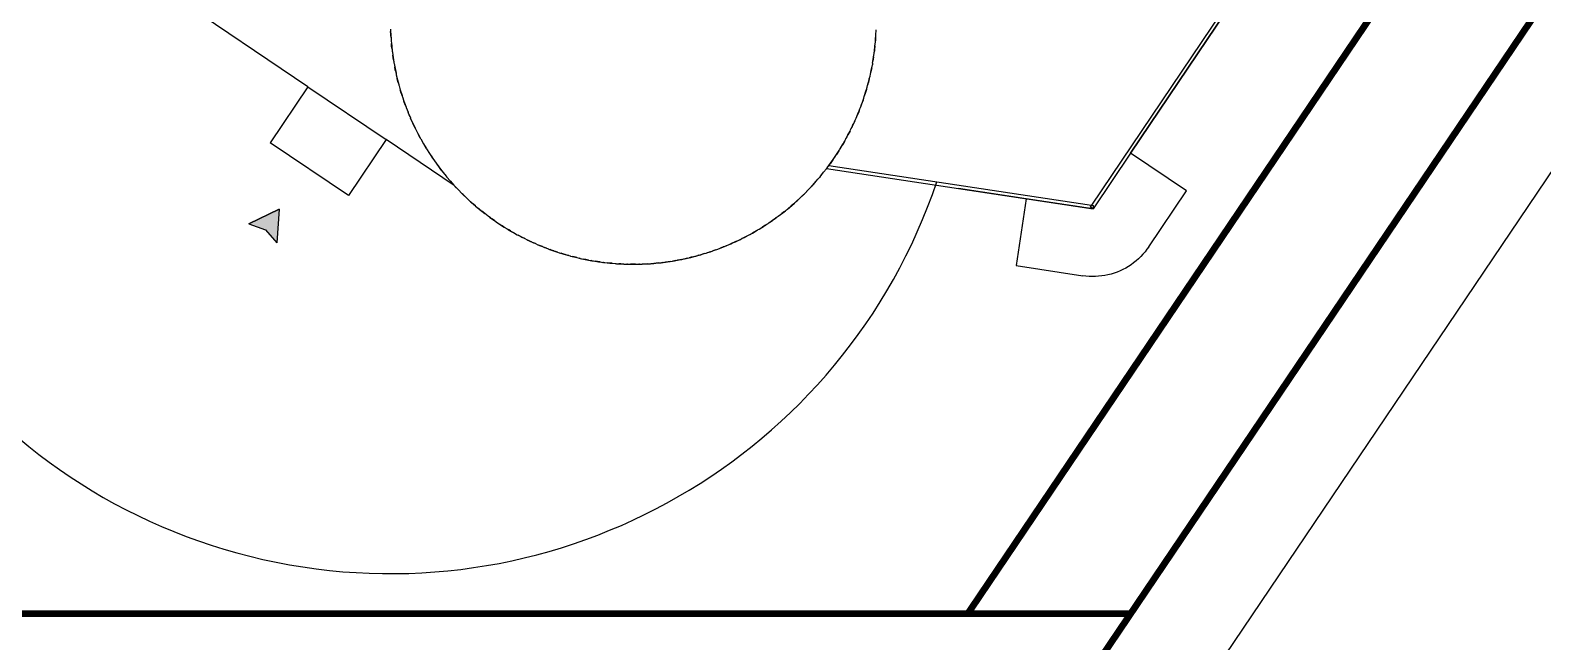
# Model space of a CAD drawing. Header units: millimetres. Extents: x -1966 to 205283, y -140015 to 7000.
# Drawn here: x 117997 to 140410, y -127000 to -117940 of the extents above; entities that cross this region are included whole.
import ezdxf

# ---------------------------------------------------------------- set-up
doc = ezdxf.new("R2010")
doc.units = ezdxf.units.MM
doc.header["$LTSCALE"] = 1000
doc.linetypes.add('DASH', pattern=[0.35, 0.25, -0.1])
doc.linetypes.add('DOTE', pattern=[2.42, 2, -0.2, 0.02, -0.2])
doc.layers.add('总平', color=7, linetype='Continuous')

msp = doc.modelspace()

# ---------------------------------------------------------------- hatches: boundary and pattern name
at = {"layer": '总平'}
h = msp.add_hatch(color=256, dxfattribs=at)
h.dxf.hatch_style = 1
h.paths.add_polyline_path([(121483, -120895), (121652.8, -121090.3), (121687.7, -120591.6), (121238.3, -120810.7)])

# ---------------------------------------------------------------- linework, layer by layer
msp.add_line((118386.4, -126582.6), (122707.3, -126582.6))
at = {"color": 1, "linetype": 'DOTE', "const_width": 100}
msp.add_lwpolyline([(162833.9, -84325.9), (125303.3, -139914.6)], dxfattribs=at)
for points in [[(164643.8, -84325.9), (127113.1, -139914.6)], [(134304.3, -126582.6), (144337.2, -111722.4)], [(101644.3, -126582.6), (134304.3, -126582.6)]]:
    msp.add_lwpolyline(points)
at = {"color": 1, "linetype": 'DASH', "ltscale": 3, "const_width": 100}
msp.add_lwpolyline([(134304.3, -126582.6), (103588.6, -126582.6), (124879.9, -93446.7), (144337.2, -111722.4)], close=True, dxfattribs=at)
msp.add_lwpolyline([(131891.2, -126582.6), (142860.5, -110335.4)], dxfattribs=at)
msp.add_arc((123331.5, -117435.2), 8555.4, 175.95447, 341.25837)
at = {"layer": '总平'}
for p, q in [((134302.2, -119759.4), (137041, -115698.9)), ((136636.1, -116209.8), (133722.4, -120529.6)), ((136705.5, -116196.3), (134302.2, -119759.4)), ((122111.6, -118776.7), (119173.5, -116794.9)), ((123335.8, -117924.7), (123337.8, -117960.4)), ((123338.7, -117993.2), (123337.8, -117960.4)), ((123337.8, -117960.4), (123340, -117999.3)), ((123341.5, -118030.1), (123338.7, -117993.2)), ((123340, -117999.3), (123341.5, -118030.1)), ((123340, -117999.3), (123344.7, -118082.2)), ((123341.5, -118030.1), (123343.5, -118070.1)), ((123343.5, -118070.1), (123344.7, -118082.2)), ((123344.7, -118082.2), (123345.4, -118094.5)), ((123345.4, -118094.5), (123349.6, -118135)), ((130514.4, -118172.9), (130520.8, -118115.3)), ((130520.8, -118115.3), (130521.8, -118099.3)), ((130523.5, -118082), (130521.8, -118099.3)), ((130521.8, -118099.3), (130522.5, -118086.8)), ((130522.5, -118086.8), (130527.6, -118005.1)), ((130522.5, -118086.8), (130524.1, -118069.9)), ((130524.1, -118069.9), (130523.5, -118082)), ((130524.1, -118069.9), (130525.2, -118058.7)), ((130525.2, -118058.7), (130527.6, -118005.1)), ((130527.6, -118005.1), (130527.7, -118002.7)), ((130527.7, -118002.7), (130531.3, -117945.5)), ((130531.3, -117945.5), (130531.4, -117934.8)), ((123352.4, -118171.9), (123349.6, -118135)), ((123349.6, -118135), (123353.2, -118169.6)), ((123356.6, -118205), (123352.4, -118171.9)), ((123353.2, -118169.6), (123356.6, -118205)), ((123353.2, -118169.6), (123361.7, -118252.1)), ((123356.6, -118205), (123360.1, -118240.7)), ((123360.1, -118240.7), (123361.7, -118252.1)), ((123361.7, -118252.1), (123362.9, -118263.7)), ((123362.9, -118263.7), (123369.8, -118308.8)), ((123375, -118349.7), (123369.8, -118308.8)), ((123369.8, -118308.8), (123374.4, -118339)), ((123374.4, -118339), (123380.2, -118378.8)), ((123374.4, -118339), (123386.8, -118420.9)), ((130494.3, -118334.6), (130485.2, -118397.7)), ((130493.1, -118342.3), (130494.3, -118334.6)), ((130494.3, -118334.6), (130502.2, -118284.3)), ((130502.2, -118284.3), (130504.5, -118263.2)), ((130507.8, -118240.3), (130504.5, -118263.2)), ((130504.5, -118263.2), (130505.3, -118256.6)), ((130505.3, -118256.6), (130514.4, -118172.9)), ((130505.3, -118256.6), (130508.4, -118234.6)), ((130508.4, -118234.6), (130507.8, -118240.3)), ((130508.4, -118234.6), (130509.1, -118229.3)), ((130514.4, -118172.9), (130509.1, -118229.3)), ((123380.2, -118378.8), (123375, -118349.7)), ((123380.2, -118378.8), (123384.7, -118410.2)), ((123384.7, -118410.2), (123386.8, -118420.9)), ((123386.8, -118420.9), (123388.5, -118431.8)), ((123388.5, -118431.8), (123398.4, -118481.6)), ((123406.4, -118526.1), (123398.4, -118481.6)), ((123398.4, -118481.6), (123403.6, -118507.3)), ((123403.6, -118507.3), (123412.2, -118551.3)), ((123403.6, -118507.3), (123419.9, -118588.4)), ((123412.2, -118551.3), (123406.4, -118526.1)), ((123412.2, -118551.3), (123417.4, -118578.4)), ((130446.7, -118592.8), (130463.7, -118510.4)), ((130452.9, -118567.3), (130454.1, -118560.8)), ((130454.1, -118560.8), (130463.7, -118510.4)), ((130455.7, -118553.9), (130454.1, -118560.8)), ((130466.2, -118498.4), (130455.7, -118553.9)), ((130463.7, -118510.4), (130466.2, -118498.4)), ((130466.2, -118498.4), (130475.7, -118452.3)), ((130480, -118425.4), (130475.7, -118452.3)), ((130480, -118425.4), (130493.1, -118342.3)), ((130480, -118425.4), (130485, -118399)), ((130485, -118399), (130485.1, -118398.4)), ((130485.2, -118397.7), (130485.1, -118398.4)), ((130485.2, -118397.7), (130493.1, -118342.3)), ((122111.6, -118776.7), (121552.5, -119605.7)), ((122111.6, -118776.7), (123272.3, -119559.6)), ((122111.6, -118776.7), (123272.3, -119559.6)), ((123417.4, -118578.4), (123419.9, -118588.4)), ((123419.9, -118588.4), (123421.9, -118598.5)), ((123421.9, -118598.5), (123435.5, -118652.9)), ((123446.5, -118700.8), (123435.5, -118652.9)), ((123435.5, -118652.9), (123440.8, -118674)), ((123440.8, -118674), (123452.5, -118722)), ((123440.8, -118674), (123460.8, -118754.1)), ((123452.5, -118722), (123446.5, -118700.8)), ((123452.5, -118722), (123458.1, -118744.9)), ((123458.1, -118744.9), (123460.8, -118754.1)), ((123460.8, -118754.1), (123463.2, -118763.5)), ((123463.2, -118763.5), (123480.9, -118822.4)), ((130387.9, -118819.9), (130399.1, -118783.5)), ((130399.1, -118783.5), (130405.6, -118758.4)), ((130405.6, -118758.4), (130426.5, -118676.9)), ((130405.6, -118758.4), (130412.7, -118733.8)), ((130412.7, -118733.8), (130415.7, -118721.8)), ((130415.7, -118721.8), (130426.5, -118676.9)), ((130419.3, -118708.7), (130415.7, -118721.8)), ((130430.7, -118660.2), (130419.3, -118708.7)), ((130426.5, -118676.9), (130430.7, -118660.2)), ((130430.7, -118660.2), (130441.3, -118618.8)), ((130441.3, -118618.8), (130446.7, -118592.8)), ((130446.7, -118592.8), (130452.9, -118567.3)), ((123495.3, -118873.2), (123480.9, -118822.4)), ((123480.9, -118822.4), (123485.8, -118838.8)), ((123485.8, -118838.8), (123501.1, -118890.6)), ((123485.8, -118838.8), (123509.6, -118917.7)), ((123501.1, -118890.6), (123495.3, -118873.2)), ((123501.1, -118890.6), (123506.6, -118909.2)), ((123506.6, -118909.2), (123509.6, -118917.7)), ((123509.6, -118917.7), (123512.2, -118926.4)), ((123512.2, -118926.4), (123534.6, -118989.8)), ((123552.5, -119043), (123534.6, -118989.8)), ((123534.6, -118989.8), (123538.7, -119001.3)), ((123538.7, -119001.3), (123557.9, -119056.5)), ((123538.7, -119001.3), (123566, -119078.8)), ((130299.9, -119082.9), (130328.4, -119003.8)), ((130316.7, -119037.7), (130328.4, -119003.8)), ((130337.9, -118977.3), (130326.2, -119012.7)), ((130328.4, -119003.8), (130337.9, -118977.3)), ((130337.9, -118977.3), (130349.2, -118946.1)), ((130349.2, -118946.1), (130356.6, -118922)), ((130356.6, -118922), (130381.3, -118841.5)), ((130356.6, -118922), (130364.7, -118898.3)), ((130364.7, -118898.3), (130369.8, -118880.8)), ((130369.8, -118880.8), (130381.3, -118841.5)), ((130376.1, -118861.7), (130369.8, -118880.8)), ((130387.9, -118819.9), (130376.1, -118861.7)), ((130381.3, -118841.5), (130387.9, -118819.9)), ((123557.9, -119056.5), (123552.5, -119043)), ((123557.9, -119056.5), (123562.9, -119071)), ((123562.9, -119071), (123566, -119078.8)), ((123566, -119078.8), (123568.8, -119086.7)), ((123568.8, -119086.7), (123596.6, -119154.8)), ((123618.2, -119209.7), (123596.6, -119154.8)), ((123596.6, -119154.8), (123599.2, -119161.2)), ((123599.2, -119161.2), (123622.6, -119219.5)), ((123599.2, -119161.2), (123630.1, -119237)), ((123622.6, -119219.5), (123618.2, -119209.7)), ((123622.6, -119219.5), (123626.9, -119230)), ((123626.9, -119230), (123630.1, -119237)), ((130235.7, -119241.1), (130267.9, -119163.4)), ((130235.7, -119241.1), (130245.5, -119219.5)), ((130245.5, -119219.5), (130256.5, -119192)), ((130269.7, -119161.4), (130256.5, -119192)), ((130256.5, -119192), (130267.9, -119163.4)), ((130267.9, -119163.4), (130280.8, -119132.1)), ((130280.8, -119132.1), (130269.7, -119161.4)), ((130280.8, -119132.1), (130291.6, -119106.1)), ((130291.6, -119106.1), (130299.9, -119082.9)), ((130299.9, -119082.9), (130308.9, -119060.3)), ((130308.9, -119060.3), (130316.7, -119037.7)), ((130326.2, -119012.7), (130316.7, -119037.7)), ((123630.1, -119237), (123633, -119244.2)), ((123667.2, -119318), (123633, -119244.2)), ((123692.1, -119373), (123667.2, -119318)), ((123667.2, -119318), (123695.3, -119379.2)), ((123667.2, -119318), (123701.5, -119392)), ((123695.3, -119379.2), (123692.1, -119373)), ((123695.3, -119379.2), (123698.3, -119385.7)), ((123698.3, -119385.7), (123701.5, -119392)), ((123701.5, -119392), (123704.5, -119398.5)), ((123704.5, -119398.5), (123742.6, -119471.5)), ((130137.3, -119450.4), (130114.7, -119492)), ((130124.5, -119473.1), (130145.8, -119432.9)), ((130145.8, -119432.9), (130137.3, -119450.4)), ((130145.8, -119432.9), (130154.1, -119417.1)), ((130154.1, -119417.1), (130164, -119396)), ((130164, -119396), (130199.8, -119319.9)), ((130164, -119396), (130174.6, -119375.5)), ((130174.6, -119375.5), (130189.1, -119343.5)), ((130206.7, -119307.3), (130189.1, -119343.5)), ((130189.1, -119343.5), (130199.8, -119319.9)), ((130199.8, -119319.9), (130216.7, -119284.1)), ((130216.7, -119284.1), (130206.7, -119307.3)), ((130216.7, -119284.1), (130226.5, -119263.2)), ((130226.5, -119263.2), (130235.7, -119241.1)), ((122713.1, -120388.6), (121552.5, -119605.7)), ((123272.3, -119559.6), (122713.1, -120388.6)), ((124278.2, -120238.1), (123272.3, -119559.6)), ((123742.6, -119471.5), (123750.8, -119487.2)), ((123742.6, -119471.5), (123780.2, -119543.5)), ((123774, -119532.4), (123750.8, -119487.2)), ((123750.8, -119487.2), (123775.6, -119535.1)), ((123775.6, -119535.1), (123774, -119532.4)), ((123775.6, -119535.1), (123777, -119537.9)), ((123777, -119537.9), (123780.2, -119543.5)), ((123780.2, -119543.5), (123783.2, -119549.2)), ((123783.2, -119549.2), (123825.3, -119621.3)), ((123825.3, -119621.3), (123862.9, -119686.2)), ((123825.3, -119621.3), (123866.1, -119691)), ((129999.1, -119694.8), (130041.9, -119622.5)), ((129999.1, -119694.8), (130010.9, -119676.4)), ((130010.9, -119676.4), (130033.4, -119637.2)), ((130061.6, -119590.3), (130033.4, -119637.2)), ((130033.4, -119637.2), (130041.9, -119622.5)), ((130041.9, -119622.5), (130068.1, -119578.2)), ((130068.1, -119578.2), (130061.6, -119590.3)), ((130068.1, -119578.2), (130074.5, -119567.4)), ((130074.5, -119567.4), (130085.1, -119547.3)), ((130085.1, -119547.3), (130124.5, -119473.1)), ((130085.1, -119547.3), (130096.3, -119527.9)), ((130096.3, -119527.9), (130114.7, -119492)), ((130114.7, -119492), (130124.5, -119473.1)), ((123862.9, -119686.2), (123863.4, -119686.8)), ((123863.8, -119687.5), (123863.4, -119686.8)), ((123866.1, -119691), (123863.8, -119687.5)), ((123866.1, -119691), (123869, -119696.1)), ((123869, -119696.1), (123915.1, -119767)), ((123915.1, -119767), (123955.8, -119830.2)), ((123915.1, -119767), (123958.6, -119834.1)), ((123955.8, -119830.2), (123958.6, -119834.1)), ((123958.8, -119834.3), (123958.6, -119834.1)), ((123961.1, -119838), (123958.8, -119834.3)), ((123961.4, -119838.3), (123961.1, -119838)), ((123961.4, -119838.3), (123961.6, -119838.7)), ((123961.6, -119838.7), (124011.7, -119908.4)), ((124011.7, -119908.4), (124055.4, -119969.6)), ((124011.7, -119908.4), (124058.2, -119973.1)), ((129892.1, -119859.3), (129849.9, -119917.3)), ((129856, -119908.7), (129893.3, -119857.5)), ((129893.3, -119857.5), (129892.1, -119859.3)), ((129893.3, -119857.5), (129894.5, -119855.8)), ((129894.5, -119855.8), (129906.2, -119838)), ((129906.2, -119838), (129952.3, -119767.8)), ((129906.2, -119838), (129918.5, -119820.7)), ((129918.5, -119820.7), (129945.2, -119778.9)), ((129979.8, -119726.6), (129945.2, -119778.9)), ((129945.2, -119778.9), (129952.3, -119767.8)), ((129952.3, -119767.8), (129983.9, -119719.9)), ((129983.9, -119719.9), (129979.8, -119726.6)), ((129983.9, -119719.9), (129987.9, -119713.7)), ((129987.9, -119713.7), (129999.1, -119694.8)), ((134302.2, -119759.4), (133746.2, -120583.8)), ((135131.3, -120318.6), (134302.2, -119759.4)), ((124055.4, -119969.6), (124058.2, -119973.1)), ((124058.2, -119973.1), (124060.8, -119976.8)), ((124060.8, -119976.8), (124063.5, -119980.1)), ((124065.8, -119983.4), (124063.5, -119980.1)), ((124063.5, -119980.1), (124098.3, -120024.1)), ((124098.3, -120024.1), (124065.8, -119983.4)), ((124098.3, -120024.1), (124115.1, -120045.3)), ((124115.1, -120045.3), (124161.5, -120104.1)), ((124115.1, -120045.3), (124164.1, -120107)), ((124161.5, -120104.1), (124164.1, -120107)), ((124164.1, -120107), (124166.5, -120110)), ((124166.5, -120110), (124172.4, -120116.8)), ((124177.7, -120123.4), (124172.4, -120116.8)), ((124172.4, -120116.8), (124217.7, -120168.7)), ((124217.7, -120168.7), (124177.7, -120123.4)), ((129667.9, -120148.8), (129687.3, -120126.9)), ((129686.6, -120127.7), (129667.9, -120148.8)), ((129687.3, -120126.9), (129686.6, -120127.7)), ((129687.3, -120126.9), (129688, -120126)), ((129688, -120126), (129690.4, -120123.1)), ((129690.4, -120123.1), (129700.6, -120110.3)), ((129692.8, -120120.3), (129690.4, -120123.1)), ((129702.8, -120107.8), (129692.8, -120120.3)), ((129700.6, -120110.3), (129753.1, -120044.9)), ((129700.6, -120110.3), (129702.8, -120107.8)), ((129702.8, -120107.8), (129713.6, -120095.3)), ((129713.6, -120095.3), (129753.1, -120044.9)), ((129753.1, -120044.9), (129794.5, -119993.3)), ((129794.5, -119993.3), (129796.5, -119990.5)), ((129796.5, -119990.5), (129798.7, -119987.6)), ((129798.6, -119987.9), (129796.5, -119990.5)), ((129798.6, -119987.9), (129798.7, -119987.6)), ((129798.6, -119987.9), (131753, -120282.9)), ((129798.7, -119987.6), (129806.7, -119976.6)), ((129806.7, -119976.6), (129856, -119908.7)), ((129806.7, -119976.6), (129819.3, -119960.4)), ((129819.3, -119960.4), (129832.1, -119942.4)), ((129832.1, -119942.4), (129849.9, -119917.3)), ((129832.1, -119942.4), (133722.4, -120529.6)), ((129849.9, -119917.3), (129856, -119908.7)), ((124217.7, -120168.7), (124225.2, -120177.3)), ((124225.2, -120177.3), (124274, -120233.4)), ((124225.2, -120177.3), (124276.2, -120235.7)), ((124274, -120233.4), (124276.2, -120235.7)), ((124276.2, -120235.7), (124278.2, -120238.1)), ((124278.3, -120238.1), (124278.2, -120238.1)), ((124278.3, -120238.1), (124278.3, -120238.2)), ((124278.3, -120238.2), (124287.8, -120248.1)), ((124296.3, -120257.7), (124287.8, -120248.1)), ((124287.8, -120248.1), (124339.1, -120301.5)), ((124339.1, -120301.5), (124296.3, -120257.7)), ((124339.1, -120301.5), (124341.7, -120304.2)), ((124341.7, -120304.2), (124392.4, -120357.2)), ((124341.7, -120304.2), (124394.3, -120359)), ((129470.1, -120362), (129528.4, -120302)), ((129470.1, -120362), (129483.6, -120349.2)), ((129483.6, -120349.2), (129528.4, -120302)), ((129528.5, -120301.9), (129528.4, -120302)), ((129528.5, -120301.9), (129571.4, -120257.7)), ((129567.7, -120261.9), (129528.5, -120301.9)), ((129571.4, -120257.7), (129567.7, -120261.9)), ((129571.4, -120257.7), (129575.5, -120253.5)), ((129575.5, -120253.5), (129576.3, -120252.6)), ((129576.3, -120252.6), (129588.3, -120238.9)), ((129577.1, -120251.7), (129576.3, -120252.6)), ((129588.3, -120238.9), (129577.1, -120251.7)), ((129588.3, -120238.9), (129588.9, -120238.3)), ((129588.9, -120238.3), (129643.9, -120176)), ((129588.9, -120238.3), (129601.6, -120225)), ((129601.6, -120225), (129643.9, -120176)), ((129643.9, -120176), (129667.9, -120148.8)), ((131753, -120282.9), (133746.2, -120583.8)), ((132754.6, -120436.7), (131753, -120282.9)), ((134572.1, -121147.6), (135131.3, -120318.6)), ((124392.4, -120357.2), (124394.3, -120359)), ((124394.3, -120359), (124396, -120360.9)), ((124396, -120360.9), (124397.9, -120362.6)), ((124399.5, -120364.3), (124397.9, -120362.6)), ((124397.9, -120362.6), (124409.4, -120373.6)), ((124410.9, -120375.1), (124399.5, -120364.3)), ((124409.4, -120373.6), (124410.9, -120375.1)), ((124409.4, -120373.6), (124465, -120426.2)), ((124410.9, -120375.1), (124421.5, -120385.9)), ((124465, -120426.2), (124421.5, -120385.9)), ((124465.2, -120426.4), (124465, -120426.2)), ((124465.2, -120426.4), (124516.6, -120475.3)), ((124465.2, -120426.4), (124518, -120476.5)), ((124516.6, -120475.3), (124518, -120476.5)), ((124518, -120476.5), (124519.5, -120477.9)), ((124519.5, -120477.9), (124523.3, -120481.2)), ((124526.9, -120484.6), (124523.3, -120481.2)), ((124523.3, -120481.2), (124537.1, -120493)), ((124540.3, -120496.1), (124526.9, -120484.6)), ((124537.1, -120493), (124540.3, -120496.1)), ((124537.1, -120493), (124595.6, -120543.5)), ((124540.3, -120496.1), (124552.9, -120507.8)), ((124595.6, -120543.5), (124552.9, -120507.8)), ((124596.4, -120544.2), (124595.6, -120543.5)), ((124596.4, -120544.2), (124646.3, -120587.3)), ((124596.4, -120544.2), (124647.3, -120588.1)), ((129216.8, -120590.7), (129280.5, -120536.4)), ((129216.8, -120590.7), (129230.4, -120580)), ((129230.4, -120580), (129272.5, -120543.4)), ((129310.7, -120511.5), (129272.5, -120543.4)), ((129272.5, -120543.4), (129280.5, -120536.4)), ((129280.5, -120536.4), (129321.3, -120501.7)), ((129310.7, -120511.5), (129318.6, -120504.2)), ((129327.1, -120497), (129318.6, -120504.2)), ((129318.6, -120504.2), (129321.3, -120501.7)), ((129321.3, -120501.7), (129329.9, -120494.3)), ((129329.9, -120494.3), (129327.1, -120497)), ((129329.9, -120494.3), (129333, -120491.8)), ((129333, -120491.8), (129346.2, -120479.4)), ((129346.2, -120479.4), (129407.3, -120422.1)), ((129346.2, -120479.4), (129359.7, -120467.6)), ((129359.7, -120467.6), (129403.3, -120425.9)), ((129442.3, -120389.9), (129403.3, -120425.9)), ((129403.3, -120425.9), (129407.3, -120422.1)), ((129407.3, -120422.1), (129449.3, -120382.7)), ((129442.3, -120389.9), (129448.5, -120383.6)), ((129455.1, -120377.4), (129448.5, -120383.6)), ((129448.5, -120383.6), (129449.3, -120382.7)), ((129449.3, -120382.7), (129456, -120376.4)), ((129456, -120376.4), (129455.1, -120377.4)), ((129456, -120376.4), (129457, -120375.5)), ((129457, -120375.5), (129470.1, -120362)), ((132754.6, -120436.7), (132605.9, -121425.5)), ((133743, -120588.4), (132754.6, -120436.7)), ((133722.4, -120529.6), (133704.7, -120555.8)), ((133746.2, -120583.8), (133704.7, -120555.8)), ((133722.4, -120529.6), (133753.6, -120534.3)), ((133746.2, -120583.8), (133753.6, -120534.3)), ((121687.7, -120591.6), (121238.3, -120810.7)), ((121238.3, -120810.7), (121687.7, -120591.6)), ((121687.7, -120591.6), (121652.8, -121090.3)), ((124646.3, -120587.3), (124647.3, -120588.1)), ((124647.3, -120588.1), (124648.2, -120588.9)), ((124648.2, -120588.9), (124654.3, -120593.6)), ((124659.9, -120598.5), (124654.3, -120593.6)), ((124654.3, -120593.6), (124670.3, -120606.2)), ((124675.5, -120610.6), (124659.9, -120598.5)), ((124670.3, -120606.2), (124675.5, -120610.6)), ((124670.3, -120606.2), (124732.9, -120655.2)), ((124675.5, -120610.6), (124690.3, -120622.9)), ((124732.9, -120655.2), (124690.3, -120622.9)), ((124781.1, -120693), (124732.9, -120655.2)), ((124781.1, -120693), (124781.6, -120693.3)), ((124781.6, -120693.3), (124782.1, -120693.7)), ((124782.1, -120693.7), (124790.5, -120699.7)), ((124798.3, -120705.7), (124790.5, -120699.7)), ((124790.5, -120699.7), (124809, -120712.8)), ((124816.2, -120718.3), (124798.3, -120705.7)), ((124809, -120712.8), (124816.2, -120718.3)), ((124809, -120712.8), (124874.3, -120759.1)), ((124816.2, -120718.3), (124833.2, -120731.1)), ((124874.3, -120759.1), (124833.2, -120731.1)), ((124874.3, -120759.1), (124920.8, -120792.1)), ((124920.8, -120792.1), (124931.6, -120799.1)), ((124941.8, -120806.2), (124931.6, -120799.1)), ((124931.6, -120799.1), (124952.7, -120812.5)), ((128919.9, -120810), (128929.8, -120803.7)), ((128929.8, -120803.7), (128943, -120794.4)), ((128943, -120794.4), (129011.5, -120746.4)), ((128943, -120794.4), (128956.5, -120785.7)), ((128956.5, -120785.7), (128994.7, -120758.4)), ((129030.1, -120734.4), (128994.7, -120758.4)), ((128994.7, -120758.4), (129011.5, -120746.4)), ((129011.5, -120746.4), (129048.6, -120720.4)), ((129030.1, -120734.4), (129042, -120725.4)), ((129054.5, -120716.7), (129042, -120725.4)), ((129042, -120725.4), (129048.6, -120720.4)), ((129048.6, -120720.4), (129061.5, -120711.4)), ((129061.5, -120711.4), (129054.5, -120716.7)), ((129061.5, -120711.4), (129069, -120706.1)), ((129069, -120706.1), (129082.3, -120695.8)), ((129082.3, -120695.8), (129148.5, -120644.6)), ((129082.3, -120695.8), (129095.9, -120686.1)), ((129095.9, -120686.1), (129136.2, -120654.3)), ((129173.2, -120626.4), (129136.2, -120654.3)), ((129136.2, -120654.3), (129148.5, -120644.6)), ((129148.5, -120644.6), (129187.6, -120614.4)), ((129173.2, -120626.4), (129183, -120618.2)), ((129193.5, -120610.2), (129183, -120618.2)), ((129183, -120618.2), (129187.6, -120614.4)), ((129187.6, -120614.4), (129198.3, -120606.1)), ((129198.3, -120606.1), (129193.5, -120610.2)), ((129198.3, -120606.1), (129203.5, -120602.1)), ((129203.5, -120602.1), (129216.8, -120590.7)), ((133743, -120588.4), (133741.8, -120588.2)), ((133746.2, -120583.8), (133743, -120588.4)), ((121238.3, -120810.7), (121483, -120895)), ((121483, -120895), (121652.8, -121090.3)), ((124962.1, -120818.9), (124941.8, -120806.2)), ((124952.7, -120812.5), (124962.1, -120818.9)), ((124952.7, -120812.5), (125020.4, -120856)), ((124962.1, -120818.9), (124981.2, -120832)), ((125020.4, -120856), (124981.2, -120832)), ((125020.4, -120856), (125064, -120883.9)), ((125064, -120883.9), (125064.6, -120884.2)), ((125064.6, -120884.2), (125065.1, -120884.6)), ((125065.1, -120884.6), (125077.9, -120891.9)), ((125090, -120899.5), (125077.9, -120891.9)), ((125077.9, -120891.9), (125101.3, -120905.4)), ((125112.7, -120912.3), (125090, -120899.5)), ((125101.3, -120905.4), (125112.7, -120912.3)), ((125101.3, -120905.4), (125171, -120945.5)), ((125112.7, -120912.3), (125134.2, -120925.4)), ((125171, -120945.5), (125134.2, -120925.4)), ((125171, -120945.5), (125211.4, -120968.8)), ((125211.4, -120968.8), (125212.5, -120969.3)), ((125212.5, -120969.3), (125213.7, -120970)), ((125212.5, -120969.3), (125228.4, -120977.6)), ((125213.7, -120970), (125228.4, -120977.6)), ((125242.5, -120985.5), (125228.4, -120977.6)), ((125228.4, -120977.6), (125254.6, -120991)), ((125267.7, -120998.1), (125242.5, -120985.5)), ((125254.6, -120991), (125267.7, -120998.1)), ((125254.6, -120991), (125325.6, -121027.5)), ((125267.7, -120998.1), (125291.6, -121011.1)), ((125325.6, -121027.5), (125291.6, -121011.1)), ((125325.6, -121027.5), (125362.6, -121046.6)), ((128499.2, -121049.2), (128573.6, -121011.4)), ((128512.1, -121043.3), (128542.5, -121027.5)), ((128542.5, -121027.5), (128573.6, -121011.4)), ((128571.3, -121013.7), (128542.5, -121027.5)), ((128571.3, -121013.7), (128589.6, -121003.8)), ((128573.6, -121011.4), (128603, -120996.5)), ((128608.9, -120994.2), (128589.6, -121003.8)), ((128589.6, -121003.8), (128603, -120996.5)), ((128603, -120996.5), (128623.1, -120986.3)), ((128623.1, -120986.3), (128608.9, -120994.2)), ((128623.1, -120986.3), (128638.2, -120978.6)), ((128638.2, -120978.6), (128651.1, -120971.3)), ((128651.1, -120971.3), (128723.7, -120930.1)), ((128651.1, -120971.3), (128664.2, -120964.5)), ((128664.2, -120964.5), (128697.5, -120945.2)), ((128728.8, -120928.3), (128697.5, -120945.2)), ((128697.5, -120945.2), (128723.7, -120930.1)), ((128723.7, -120930.1), (128756, -120911.7)), ((128728.8, -120928.3), (128744.9, -120918.5)), ((128761.9, -120909), (128744.9, -120918.5)), ((128744.9, -120918.5), (128756, -120911.7)), ((128756, -120911.7), (128773.6, -120901.7)), ((128773.6, -120901.7), (128761.9, -120909)), ((128773.6, -120901.7), (128786, -120894.6)), ((128786, -120894.6), (128799.2, -120886.3)), ((128799.2, -120886.3), (128869.8, -120841.7)), ((128799.2, -120886.3), (128812.5, -120878.6)), ((128812.5, -120878.6), (128848.4, -120855.5)), ((128881.9, -120835.1), (128848.4, -120855.5)), ((128848.4, -120855.5), (128869.8, -120841.7)), ((128869.8, -120841.7), (128904.6, -120819.6)), ((128881.9, -120835.1), (128895.8, -120825.6)), ((128910.5, -120816.4), (128895.8, -120825.6)), ((128895.8, -120825.6), (128904.6, -120819.6)), ((128904.6, -120819.6), (128919.9, -120810)), ((128919.9, -120810), (128910.5, -120816.4)), ((125362.6, -121046.6), (125364.4, -121047.4)), ((125364.4, -121047.4), (125366.1, -121048.3)), ((125364.4, -121047.4), (125411.9, -121069.1)), ((125366.1, -121048.3), (125383, -121055.9)), ((125399.1, -121064), (125383, -121055.9)), ((125383, -121055.9), (125411.9, -121069.1)), ((125426.7, -121076.2), (125399.1, -121064)), ((125411.9, -121069.1), (125426.7, -121076.2)), ((125411.9, -121069.1), (125484, -121101.9)), ((125426.7, -121076.2), (125453, -121088.9)), ((125484, -121101.9), (125453, -121088.9)), ((125484, -121101.9), (125517.3, -121117.2)), ((125517.3, -121117.2), (125519.7, -121118.1)), ((125519.7, -121118.1), (125522, -121119.2)), ((125519.7, -121118.1), (125572.9, -121139.5)), ((125522, -121119.2), (125541.1, -121126.8)), ((125559.3, -121134.8), (125541.1, -121126.8)), ((125541.1, -121126.8), (125572.9, -121139.5)), ((125589.4, -121146.4), (125559.3, -121134.8)), ((125572.9, -121139.5), (125589.4, -121146.4)), ((125572.9, -121139.5), (125590.2, -121146.3)), ((125589.4, -121146.4), (125618.1, -121158.5)), ((125590.2, -121146.3), (125645.7, -121168.6)), ((125645.7, -121168.6), (125618.1, -121158.5)), ((125645.7, -121168.6), (125675.2, -121180.4)), ((125675.2, -121180.4), (125678.2, -121181.4)), ((125678.2, -121181.4), (125681.2, -121182.6)), ((125678.2, -121181.4), (125737.3, -121201.9)), ((125681.2, -121182.6), (125702.4, -121189.9)), ((125722.7, -121197.7), (125702.4, -121189.9)), ((125702.4, -121189.9), (125737.3, -121201.9)), ((125755.4, -121208.5), (125722.7, -121197.7)), ((125737.3, -121201.9), (125755.4, -121208.5)), ((125737.3, -121201.9), (125751.5, -121206.8)), ((125751.5, -121206.8), (125810.4, -121227.2)), ((125755.4, -121208.5), (125786.5, -121219.9)), ((125810.4, -121227.2), (125786.5, -121219.9)), ((125810.4, -121227.2), (125835.9, -121236.1)), ((125835.9, -121236.1), (125839.6, -121237.2)), ((125839.6, -121237.2), (125843.2, -121238.4)), ((125839.6, -121237.2), (125904.7, -121256.3)), ((125843.2, -121238.4), (125866.6, -121245.2)), ((125889, -121252.6), (125866.6, -121245.2)), ((125866.6, -121245.2), (125904.7, -121256.3)), ((125924.2, -121262.4), (125889, -121252.6)), ((127954.4, -121259), (127985.9, -121249.9)), ((127985.9, -121249.9), (127961, -121258)), ((127985.9, -121249.9), (128012.2, -121242.3)), ((128012.2, -121242.3), (128023.8, -121238.4)), ((128023.8, -121238.4), (128102.5, -121211.6)), ((128023.8, -121238.4), (128035.5, -121234.9)), ((128035.5, -121234.9), (128056.2, -121227.7)), ((128056.2, -121227.7), (128102.5, -121211.6)), ((128076, -121221.7), (128056.2, -121227.7)), ((128076, -121221.7), (128101.3, -121212.5)), ((128127.6, -121203.9), (128101.3, -121212.5)), ((128101.3, -121212.5), (128121.3, -121205.2)), ((128102.5, -121211.6), (128121.3, -121205.2)), ((128121.3, -121205.2), (128149.8, -121195.5)), ((128149.8, -121195.5), (128127.6, -121203.9)), ((128149.8, -121195.5), (128173.2, -121187.6)), ((128173.2, -121187.6), (128185.2, -121182.8)), ((128185.2, -121182.8), (128262.6, -121152.4)), ((128185.2, -121182.8), (128197.4, -121178.6)), ((128197.4, -121178.6), (128221.5, -121168.9)), ((128221.5, -121168.9), (128262.6, -121152.4)), ((128244.5, -121160.6), (128221.5, -121168.9)), ((128244.5, -121160.6), (128267.4, -121151)), ((128262.6, -121152.4), (128285.3, -121143.5)), ((128291.4, -121141.9), (128267.4, -121151)), ((128267.4, -121151), (128285.3, -121143.5)), ((128285.3, -121143.5), (128310.9, -121133.4)), ((128310.9, -121133.4), (128291.4, -121141.9)), ((128310.9, -121133.4), (128331.4, -121125.3)), ((128331.4, -121125.3), (128343.8, -121119.7)), ((128343.8, -121119.7), (128419.8, -121085.6)), ((128343.8, -121119.7), (128356.3, -121114.7)), ((128356.3, -121114.7), (128383.7, -121102.1)), ((128383.7, -121102.1), (128419.8, -121085.6)), ((128409.7, -121091.2), (128383.7, -121102.1)), ((128409.7, -121091.2), (128430.3, -121081.3)), ((128419.8, -121085.6), (128446, -121073.8)), ((128451.9, -121071.9), (128430.3, -121081.3)), ((128430.3, -121081.3), (128446, -121073.8)), ((128446, -121073.8), (128468.8, -121063.6)), ((128468.8, -121063.6), (128451.9, -121071.9)), ((128468.8, -121063.6), (128486.5, -121055.6)), ((128486.5, -121055.6), (128499.2, -121049.2)), ((128499.2, -121049.2), (128512.1, -121043.3)), ((134516.2, -121223.1), (134485.6, -121258.7)), ((134545, -121186), (134516.2, -121223.1)), ((134572.1, -121147.6), (134545, -121186)), ((125904.7, -121256.3), (125924.2, -121262.4)), ((125904.7, -121256.3), (125915.1, -121259.4)), ((125915.1, -121259.4), (125977.8, -121277.8)), ((125924.2, -121262.4), (125957.7, -121272.7)), ((125977.8, -121277.8), (125957.7, -121272.7)), ((125977.8, -121277.8), (125999, -121284.1)), ((125999, -121284.1), (126003.4, -121285.2)), ((126003.4, -121285.2), (126007.7, -121286.4)), ((126003.4, -121285.2), (126074.7, -121302.6)), ((126007.7, -121286.4), (126033.2, -121292.6)), ((126057.8, -121299.4), (126033.2, -121292.6)), ((126033.2, -121292.6), (126074.7, -121302.6)), ((126095.5, -121307.8), (126057.8, -121299.4)), ((126074.7, -121302.6), (126095.5, -121307.8)), ((126074.7, -121302.6), (126080.7, -121304)), ((126080.7, -121304), (126147.3, -121320.2)), ((126095.5, -121307.8), (126131.4, -121317)), ((126147.3, -121320.2), (126131.4, -121317)), ((126147.3, -121320.2), (126164.2, -121324.4)), ((126164.2, -121324.4), (126169.3, -121325.3)), ((126169.3, -121325.3), (126174.3, -121326.5)), ((126169.3, -121325.3), (126247.2, -121340.5)), ((126174.3, -121326.5), (126202, -121331.8)), ((126228.6, -121337.8), (126202, -121331.8)), ((126202, -121331.8), (126247.2, -121340.5)), ((126268.8, -121344.8), (126228.6, -121337.8)), ((126248.1, -121340.7), (126247.2, -121340.5)), ((126248.1, -121340.7), (126268.8, -121344.8)), ((126248.1, -121340.7), (126318.8, -121354.4)), ((126268.8, -121344.8), (126307, -121352.6)), ((126318.8, -121354.4), (126307, -121352.6)), ((126318.8, -121354.4), (126331.1, -121356.8)), ((126331.1, -121356.8), (126336.9, -121357.6)), ((126336.9, -121357.6), (126342.6, -121358.7)), ((126336.9, -121357.6), (126416.9, -121369.3)), ((126342.6, -121358.7), (126372.4, -121363)), ((126401.2, -121368), (126372.4, -121363)), ((126372.4, -121363), (126416.9, -121369.3)), ((126443.7, -121373.3), (126401.2, -121368)), ((126416.9, -121369.3), (126425.3, -121370.5)), ((126425.3, -121370.5), (126443.7, -121373.3)), ((126425.3, -121370.5), (126491.6, -121380.2)), ((126443.7, -121373.3), (126484.2, -121379.4)), ((126491.6, -121380.2), (126484.2, -121379.4)), ((126491.6, -121380.2), (126499.4, -121381.3)), ((126499.4, -121381.3), (126505.9, -121381.9)), ((126505.9, -121381.9), (126512.2, -121382.8)), ((126505.9, -121381.9), (126586.7, -121389.8)), ((126512.2, -121382.8), (126544.2, -121385.8)), ((126574.9, -121389.7), (126544.2, -121385.8)), ((126544.2, -121385.8), (126586.7, -121389.8)), ((126619.8, -121393.1), (126574.9, -121389.7)), ((126586.7, -121389.8), (126615.7, -121392.7)), ((126615.7, -121392.7), (126619.8, -121393.1)), ((126619.8, -121393.1), (126662.5, -121397.4)), ((126619.8, -121393.1), (126665.5, -121397.5)), ((126665.5, -121397.5), (126662.5, -121397.4)), ((126665.5, -121397.5), (126668.7, -121397.8)), ((126668.7, -121397.8), (126675.8, -121398.2)), ((126675.8, -121398.2), (126682.8, -121398.8)), ((126675.8, -121398.2), (126757.3, -121402.3)), ((126682.8, -121398.8), (126716.8, -121400.4)), ((126749.6, -121402.9), (126716.8, -121400.4)), ((126716.8, -121400.4), (126757.3, -121402.3)), ((126792.7, -121404), (126749.6, -121402.9)), ((126757.3, -121402.3), (126792.7, -121404)), ((126792.7, -121404), (126838.5, -121406.3)), ((126838.5, -121406.3), (126840, -121406.3)), ((126841.5, -121406.4), (126840, -121406.3)), ((126840, -121406.3), (126846.3, -121406.4)), ((126847.6, -121406.4), (126841.5, -121406.4)), ((126846.3, -121406.4), (126847.6, -121406.4)), ((126846.3, -121406.4), (126928.2, -121406.6)), ((126847.6, -121406.4), (126854, -121406.7)), ((126854, -121406.7), (126890, -121406.7)), ((126890, -121406.7), (126928.2, -121406.6)), ((126924.6, -121407.6), (126890, -121406.7)), ((126965.4, -121406.7), (126924.6, -121407.6)), ((126928.2, -121406.6), (126965.4, -121406.7)), ((126965.4, -121406.7), (127008.6, -121406.8)), ((127008.6, -121406.8), (127014.8, -121406.6)), ((127014.8, -121406.6), (127017, -121406.5)), ((127020.7, -121406.6), (127014.8, -121406.6)), ((127017, -121406.5), (127099, -121402.8)), ((127017, -121406.5), (127023, -121406.5)), ((127023, -121406.5), (127020.7, -121406.6)), ((127023, -121406.5), (127025.3, -121406.4)), ((127025.3, -121406.4), (127063.2, -121404.6)), ((127063.2, -121404.6), (127099, -121402.8)), ((127099.7, -121403.8), (127063.2, -121404.6)), ((127099, -121402.8), (127138, -121401.1)), ((127138, -121401.1), (127099.7, -121403.8)), ((127138, -121401.1), (127178.5, -121399.3)), ((127178.5, -121399.3), (127187.5, -121398.5)), ((127187.5, -121398.5), (127269.5, -121390.9)), ((127187.5, -121398.5), (127196.5, -121398)), ((127196.5, -121398), (127198.1, -121397.9)), ((127198.1, -121397.9), (127236.3, -121394.2)), ((127199.7, -121397.8), (127198.1, -121397.9)), ((127199.7, -121397.8), (127236.3, -121394.2)), ((127236.3, -121394.2), (127237.6, -121394)), ((127237.6, -121394), (127269.5, -121390.9)), ((127274.4, -121391.5), (127237.6, -121394)), ((127269.5, -121390.9), (127310.1, -121387.2)), ((127310.1, -121387.2), (127274.4, -121391.5)), ((127310.1, -121387.2), (127347.8, -121383.7)), ((127347.8, -121383.7), (127357.4, -121382.4)), ((127357.4, -121382.4), (127436.6, -121371.4)), ((127357.4, -121382.4), (127367, -121381.5)), ((127367, -121381.5), (127372.6, -121380.6)), ((127372.6, -121380.6), (127436.6, -121371.4)), ((127378, -121380.1), (127372.6, -121380.6)), ((127378, -121380.1), (127412.4, -121375)), ((127448.3, -121370.7), (127412.4, -121375)), ((127412.4, -121375), (127436.6, -121371.4)), ((127436.6, -121371.4), (127439.2, -121371)), ((127439.2, -121371), (127481.4, -121365.1)), ((127481.4, -121365.1), (127448.3, -121370.7)), ((127481.4, -121365.1), (127516.2, -121360.2)), ((127516.2, -121360.2), (127526.4, -121358.3)), ((127526.4, -121358.3), (127607.7, -121343)), ((127526.4, -121358.3), (127536.6, -121356.8)), ((127536.6, -121356.8), (127546.1, -121355)), ((127546.1, -121355), (127607.7, -121343)), ((127555.3, -121353.6), (127546.1, -121355)), ((127555.3, -121353.6), (127587.4, -121347.1)), ((127621, -121341.4), (127587.4, -121347.1)), ((127587.4, -121347.1), (127612.6, -121342.1)), ((127607.7, -121343), (127612.6, -121342.1)), ((127612.6, -121342.1), (127651.3, -121334.8)), ((127651.3, -121334.8), (127621, -121341.4)), ((127651.3, -121334.8), (127683.3, -121328.7)), ((127683.3, -121328.7), (127694, -121326.2)), ((127694, -121326.2), (127774.6, -121307)), ((127694, -121326.2), (127704.8, -121324.1)), ((127704.8, -121324.1), (127718.1, -121320.8)), ((127718.1, -121320.8), (127774.6, -121307)), ((127731, -121318.3), (127718.1, -121320.8)), ((127731, -121318.3), (127760.8, -121310.7)), ((127792, -121303.8), (127760.8, -121310.7)), ((127760.8, -121310.7), (127784.7, -121304.7)), ((127774.6, -121307), (127784.7, -121304.7)), ((127784.7, -121304.7), (127819.7, -121296.3)), ((127819.7, -121296.3), (127792, -121303.8)), ((127819.7, -121296.3), (127848.8, -121289.4)), ((127848.8, -121289.4), (127860, -121286.2)), ((127860, -121286.2), (127939.7, -121263.2)), ((127860, -121286.2), (127871.2, -121283.5)), ((127871.2, -121283.5), (127888.3, -121278.4)), ((127888.3, -121278.4), (127939.7, -121263.2)), ((127904.7, -121274.3), (127888.3, -121278.4)), ((127904.7, -121274.3), (127932.2, -121265.8)), ((127961, -121258), (127932.2, -121265.8)), ((127932.2, -121265.8), (127954.4, -121259)), ((127939.7, -121263.2), (127954.4, -121259)), ((132605.9, -121425.5), (133594.3, -121577.3)), ((134229.8, -121462.9), (134188.2, -121484.8)), ((134270.3, -121439.1), (134229.8, -121462.9)), ((134309.6, -121413.4), (134270.3, -121439.1)), ((134347.6, -121385.8), (134309.6, -121413.4)), ((134384.3, -121356.5), (134347.6, -121385.8)), ((134419.6, -121325.5), (134384.3, -121356.5)), ((134453.4, -121292.9), (134419.6, -121325.5)), ((134485.6, -121258.7), (134453.4, -121292.9)), ((133640.9, -121583.3), (133594.3, -121577.3)), ((133687.7, -121587.1), (133640.9, -121583.3)), ((133734.6, -121588.7), (133687.7, -121587.1)), ((133781.6, -121588.1), (133734.6, -121588.7)), ((133828.5, -121585.3), (133781.6, -121588.1)), ((133875.2, -121580.3), (133828.5, -121585.3)), ((133921.6, -121573.1), (133875.2, -121580.3)), ((133967.6, -121563.7), (133921.6, -121573.1)), ((134013.1, -121552.1), (133967.6, -121563.7)), ((134058, -121538.4), (134013.1, -121552.1)), ((134102.3, -121522.6), (134058, -121538.4)), ((134145.7, -121504.7), (134102.3, -121522.6)), ((134188.2, -121484.8), (134145.7, -121504.7))]:
    msp.add_line(p, q, dxfattribs=at)

doc.saveas('drawing.dxf')
